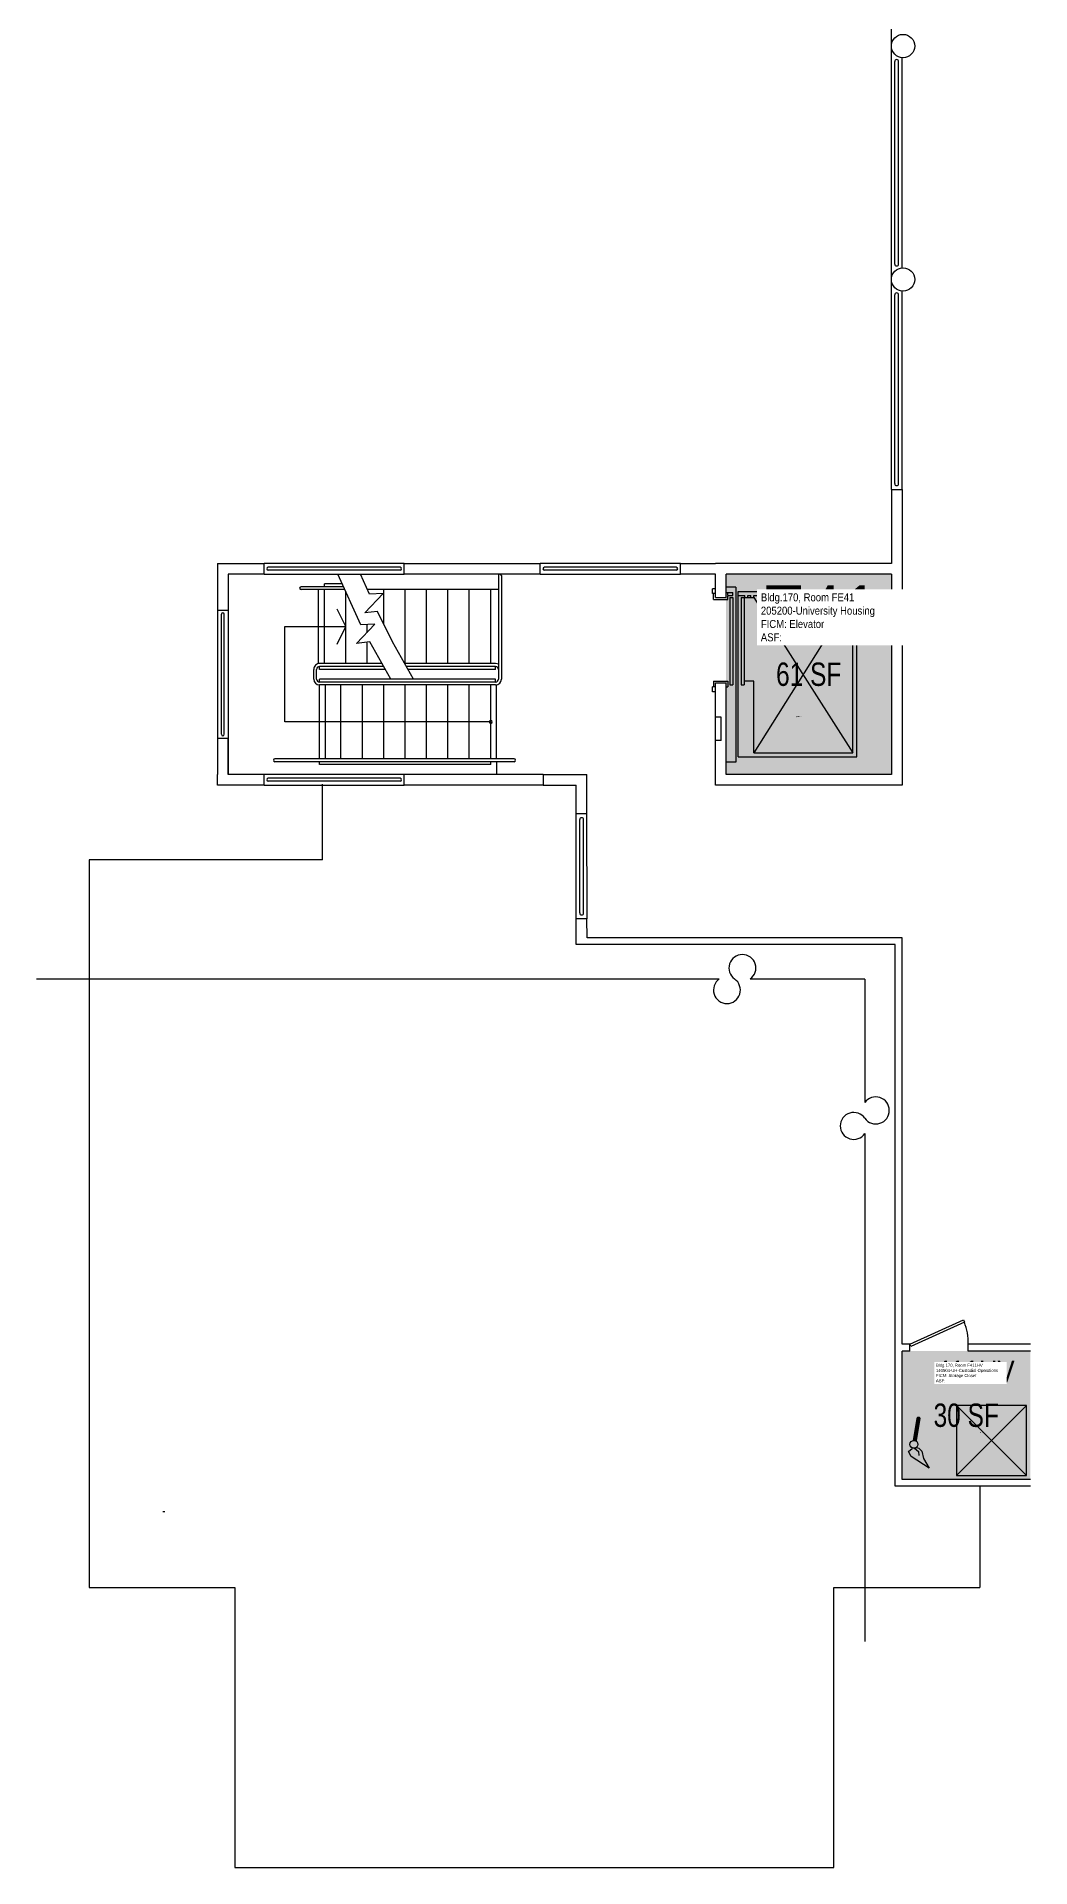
# Model space of a CAD drawing. Header units: inches. Extents: x -98 to 1184, y -183 to 3122.
# Drawn here: x -65 to 446, y -183 to 758 of the extents above; entities that cross this region are included whole.
import ezdxf
from ezdxf.enums import TextEntityAlignment as Align

# ---------------------------------------------------------------- set-up
doc = ezdxf.new("R2010")
doc.units = ezdxf.units.IN
doc.header["$LTSCALE"] = 10
doc.header["$MEASUREMENT"] = 0
doc.layers.get('0').update_dxf_attribs({"linetype": 'CONTINUOUS'})
for name, color, linetype in [('A-DOOR', 2, 'CONTINUOUS'), ('A-FLOR', 3, 'CONTINUOUS'), ('A-IDEN-ICON', 4, 'CONTINUOUS'), ('A-IDEN-RNUM', 7, 'CONTINUOUS'), ('A-IDEN-SNUM', 4, 'CONTINUOUS'), ('A-IDEN-VNUM', 4, 'CONTINUOUS'), ('A-ROOF', 2, 'CONTINUOUS'), ('A-WALL', 5, 'CONTINUOUS'), ('AREA-TEXT', 3, 'CONTINUOUS'), ('P-SANR-FIXT', 2, 'CONTINUOUS'), ('Rooms-Category-Color', 7, 'CONTINUOUS'), ('Rooms-College-Color', 7, 'CONTINUOUS'), ('Rooms-Department-Color', 7, 'CONTINUOUS'), ('Rooms-Division-Color', 7, 'CONTINUOUS'), ('Rooms-Information', 7, 'CONTINUOUS')]:
    doc.layers.add(name, color=color, linetype=linetype)
doc.styles.add('CP_AREA', font='arial.ttf', dxfattribs={"height": 15})
doc.styles.add('CP_ROOMSNUMBER', font='arial.ttf', dxfattribs={"height": 1})
doc.styles.add('CP_ROOMVNUMBER', font='arial.ttf', dxfattribs={"width": 0.85, "height": 0.075})

# ---------------------------------------------------------------- blocks, each defined once
blk = doc.blocks.new('CPCUST')
at = {"color": 0, "linetype": 'ByBlock'}
for p, q in [((0.0171, -0.0639), (0.02, -0.0466)), ((0.0358, -0.0705), (0.0171, -0.0639)), ((0.0262, -0.0408), (0.0446, -0.0406)), ((0.0297, -0.0341), (0.0376, -0.0302)), ((0.1117, -0.0625), (0.0358, -0.0705)), ((0.0376, -0.0302), (0.0533, -0.0324)), ((0.0446, -0.0406), (0.0543, -0.0505)), ((0.0533, -0.0324), (0.0745, -0.0479)), ((0.0745, -0.0479), (0.1117, -0.0625))]:
    blk.add_line(p, q, dxfattribs=at)
at = {"color": 0, "linetype": 'ByBlock', "const_width": 0.0075}
blk.add_lwpolyline([(-0.0332, 0.0481, 1), (-0.0268, 0.0519, 1)], format="xyb", close=True, dxfattribs=at)
at = {"color": 0, "linetype": 'ByBlock', "const_width": 0.015}
blk.add_lwpolyline([(-0.03, 0.05), (0.01, -0.0193)], dxfattribs=at)
at = {"color": 0, "linetype": 'ByBlock'}
blk.add_circle((0.0158, -0.0313), 0.0141, dxfattribs=at)

msp = doc.modelspace()

# ---------------------------------------------------------------- hatches: boundary and pattern name
at = {"layer": 'Rooms-Category-Color', "true_color": 0xadadad}
msp.add_hatch(color=253, dxfattribs=at).paths.add_polyline_path([(289.58, 379.01), (289.58, 482.01), (374.58, 482.01), (374.58, 379.01)])
at = {"layer": 'Rooms-Category-Color', "true_color": 0x728ef3}
msp.add_hatch(color=171, dxfattribs=at).paths.add_polyline_path([(446.07, 16.5), (380.08, 16.5), (380.08, 82.5), (446.07, 82.5)])
at = {"layer": 'Rooms-College-Color', "true_color": 0xadadad}
for points in [[(289.58, 379.01), (289.58, 482.01), (374.58, 482.01), (374.58, 379.01)], [(446.07, 16.5), (380.08, 16.5), (380.08, 82.5), (446.07, 82.5)]]:
    msp.add_hatch(color=253, dxfattribs=at).paths.add_polyline_path(points)
at = {"layer": 'Rooms-Department-Color', "true_color": 0xacacac}
msp.add_hatch(color=253, dxfattribs=at).paths.add_polyline_path([(289.58, 379.01), (289.58, 482.01), (374.58, 482.01), (374.58, 379.01)])
at = {"layer": 'Rooms-Department-Color', "true_color": 0x604aed}
msp.add_hatch(color=173, dxfattribs=at).paths.add_polyline_path([(446.07, 16.5), (380.08, 16.5), (380.08, 82.5), (446.07, 82.5)])
at = {"layer": 'Rooms-Division-Color', "true_color": 0xadadad}
msp.add_hatch(color=253, dxfattribs=at).paths.add_polyline_path([(289.58, 379.01), (289.58, 482.01), (374.58, 482.01), (374.58, 379.01)])
at = {"layer": 'Rooms-Division-Color', "true_color": 0x604aed}
msp.add_hatch(color=173, dxfattribs=at).paths.add_polyline_path([(446.07, 16.5), (380.08, 16.5), (380.08, 82.5), (446.07, 82.5)])

# ---------------------------------------------------------------- linework, layer by layer
at = {"layer": 'A-DOOR'}
for p, q in [((384.08, 86), (411.61, 98.53)), ((412.13, 97.39), (384.6, 84.85)), ((411.61, 98.53), (412.13, 97.39)), ((384.6, 84.85), (384.08, 86))]:
    msp.add_line(p, q, dxfattribs=at)
msp.add_arc((385, 86.89), 29.09, 358.24789, 21.14924, dxfattribs=at)
at = {"layer": 'A-FLOR'}
for p, q in [((376.33, 641.43), (376.33, 745.57)), ((378.33, 641.43), (378.33, 745.57)), ((376.33, 528.5), (376.33, 625.57)), ((378.33, 528.5), (378.33, 625.57)), ((121.97, 485.51), (54.19, 485.51)), ((121.97, 484.01), (54.19, 484.01)), ((101.77, 455.93), (89.96, 482.01)), ((106.26, 471.75), (101.62, 482.01)), ((172.58, 481.26), (172.58, 428.01)), ((174.08, 481.26), (174.08, 428.01)), ((263.97, 485.51), (196.19, 485.51)), ((263.97, 484.01), (196.19, 484.01)), ((92.79, 475.51), (71.08, 475.51)), ((93.58, 474.01), (71.08, 474.01)), ((80.08, 436.01), (80.08, 474.01)), ((83.08, 475.51), (83.08, 477.01)), ((92.11, 477.01), (83.08, 477.01)), ((83.08, 436.01), (83.08, 474.01)), ((94.08, 436.01), (94.08, 472.66)), ((103.93, 462.08), (113.31, 472.04)), ((172.58, 474.01), (105.24, 474.01)), ((113.31, 472.04), (106.26, 471.75)), ((113.58, 456.24), (113.58, 474.01)), ((124.58, 436.01), (124.58, 474.01)), ((135.58, 436.01), (135.58, 474.01)), ((146.58, 436.01), (146.58, 474.01)), ((157.58, 436.01), (157.58, 474.01)), ((168.58, 436.01), (168.58, 474.01)), ((282.58, 472), (282.58, 474.5)), ((284.08, 474.5), (282.58, 474.5)), ((284.08, 472), (282.58, 472)), ((283.08, 469.01), (283.08, 472)), ((294.58, 475.26), (289.58, 475.26)), ((289.58, 472.51), (293.08, 472.51)), ((290.58, 471.26), (290.58, 472.26)), ((290.58, 471.01), (293.08, 471.01)), ((290.58, 469.01), (290.58, 471.01)), ((293.08, 471.01), (293.08, 472.51)), ((294.58, 475.26), (294.58, 385.26)), ((295.83, 473.01), (356.83, 473.02)), ((295.83, 388.01), (295.83, 473.01)), ((295.83, 471.01), (299.33, 471.01)), ((299.33, 470.01), (299.33, 471.01)), ((300.83, 471.01), (302.33, 471.01)), ((300.83, 470.01), (300.83, 471.01)), ((302.33, 470.01), (302.33, 471.01)), ((303.83, 470.01), (303.83, 471.01)), ((303.83, 471.01), (354.83, 471.02)), ((354.83, 471.02), (303.83, 390.02)), ((354.83, 390.02), (354.83, 471.02)), ((356.83, 388.02), (356.83, 473.02)), ((30.08, 399.62), (30.08, 461.4)), ((31.58, 399.62), (31.58, 461.4)), ((94.08, 455.01), (89.69, 464.01)), ((110.29, 462.85), (103.93, 462.08)), ((118.12, 447.11), (110.29, 462.85)), ((283.08, 469.01), (290.58, 469.01)), ((291.58, 470.01), (291.58, 425.01)), ((291.58, 470.01), (293.08, 470.01)), ((293.08, 470.01), (293.08, 425.01)), ((297.33, 470.01), (298.83, 470.01)), ((297.33, 470.01), (297.33, 425.01)), ((298.83, 470.01), (298.83, 425.01)), ((299.33, 470.01), (303.83, 470.01)), ((303.83, 470.01), (354.83, 390.02)), ((62.79, 455.01), (94.08, 455.01)), ((62.79, 406.01), (62.79, 455.01)), ((89.69, 446.01), (94.08, 455.01)), ((99.61, 446.28), (109, 456.23)), ((109, 456.23), (101.77, 455.93)), ((105.08, 451.83), (105.08, 456.07)), ((106.47, 447.11), (99.61, 446.28)), ((105.08, 436.01), (105.08, 446.69)), ((117.29, 428.01), (106.47, 447.11)), ((128.95, 428.01), (118.12, 447.11)), ((112.76, 436.01), (80.58, 436.01)), ((113.61, 434.51), (80.58, 434.51)), ((80.58, 433.01), (80.58, 434.51)), ((171.08, 436.01), (124.41, 436.01)), ((171.08, 436.01), (124.41, 436.01)), ((171.08, 434.51), (125.26, 434.51)), ((171.08, 433.01), (171.08, 434.51)), ((77.58, 428.01), (77.58, 433.01)), ((79.08, 428.01), (79.08, 433.01)), ((114.46, 433.01), (80.58, 433.01)), ((80.58, 426.51), (80.58, 428.01)), ((171.08, 428.01), (80.58, 428.01)), ((171.08, 426.51), (80.58, 426.51)), ((80.58, 387.01), (80.58, 425.01)), ((171.08, 425.01), (80.58, 425.01)), ((83.58, 387.01), (83.58, 425.01)), ((91.58, 387.01), (91.58, 425.01)), ((102.58, 387.01), (102.58, 425.01)), ((113.58, 387.01), (113.58, 425.01)), ((124.58, 387.01), (124.58, 425.01)), ((171.08, 433.01), (126.11, 433.01)), ((135.58, 387.01), (135.58, 425.01)), ((146.58, 387.01), (146.58, 425.01)), ((157.58, 387.01), (157.58, 425.01)), ((168.58, 387.01), (168.58, 425.01)), ((171.08, 426.51), (171.08, 428.01)), ((171.58, 387.01), (171.58, 425.05)), ((284.08, 424.02), (282.58, 424.02)), ((282.58, 421.52), (282.58, 424.02)), ((283.08, 427.01), (283.08, 424.02)), ((283.08, 427.01), (290.58, 427.01)), ((284.08, 424.02), (283.08, 424.02)), ((289.58, 424.01), (290.58, 424.01)), ((290.58, 427.01), (290.58, 424.01)), ((291.58, 425.01), (293.08, 425.01)), ((297.33, 425.01), (298.83, 425.01)), ((303.83, 427.02), (298.83, 427.01)), ((303.83, 390.02), (303.83, 427.02)), ((284.08, 421.52), (282.58, 421.52)), ((168.58, 406.01), (62.79, 406.01)), ((180.58, 387.01), (57.58, 387.01)), ((295.83, 388.01), (356.83, 388.02)), ((303.83, 390.02), (354.83, 390.02)), ((121.97, 377.01), (54.19, 377.01)), ((180.58, 385.51), (57.58, 385.51)), ((80.58, 384.01), (80.58, 385.51)), ((168.58, 384.01), (80.58, 384.01)), ((168.58, 384.01), (168.58, 385.51)), ((171.58, 385.51), (171.58, 379.01)), ((294.58, 385.26), (289.58, 385.26)), ((121.97, 375.51), (54.19, 375.51)), ((214.34, 307.75), (214.34, 355.8)), ((216.34, 307.75), (216.34, 355.75))]:
    msp.add_line(p, q, dxfattribs=at)
at = {"layer": 'A-FLOR', "extrusion": (-4.73054e-13, 0.000187714, 1)}
for centre in [(377.33, 745.57, 0.14), (377.33, 625.57, 0.12)]:
    msp.add_arc(centre, 1, 0, 180, dxfattribs=at)
at = {"layer": 'A-FLOR', "extrusion": (-4.7297e-13, 0.000187714, 1)}
for centre in [(377.33, 641.43, 0.12), (377.33, 528.5, 0.1), (215.34, 307.75, 0.06)]:
    msp.add_arc(centre, 1, 180, 360, dxfattribs=at)
at = {"layer": 'A-FLOR'}
for centre, radius, start, end in [((54.19, 484.76), 0.75, 90.00165, 270.00165), ((121.97, 484.76), 0.75, 270.00165, 90.00165), ((173.33, 481.26), 0.75, 0.00165, 180.00165), ((196.19, 484.76), 0.75, 90.00165, 270.00165), ((263.97, 484.76), 0.75, 270.00165, 90.00165), ((71.08, 474.76), 0.75, 90.00165, 270.00165), ((30.83, 461.4), 0.75, 0.00165, 180.00165), ((80.58, 433.01), 3, 90.00165, 180.00165), ((80.58, 433.01), 1.5, 90.00165, 180.00165), ((171.08, 433.01), 3, 60.00165, 90.00165), ((171.08, 433.01), 1.5, 0.00165, 90.00165), ((80.58, 428.01), 3, 180.00165, 270.00165), ((80.58, 428.01), 1.5, 180.00165, 270.00165), ((171.08, 428.01), 3, 270.00165, 0.00165), ((171.08, 428.01), 1.5, 270.00165, 0.00165), ((171.08, 433.01), 3, 0.00165, 0.003), ((168.58, 406.01), 0.75, 0.00165, 180.00165), ((168.58, 406.01), 0.75, 180.00165, 0.00165), ((30.83, 399.62), 0.75, 180.00165, 0.00165), ((57.58, 386.26), 0.75, 90.00165, 270.00165), ((180.58, 386.26), 0.75, 270.00165, 90.00165), ((54.19, 376.26), 0.75, 90.00165, 270.00165), ((121.97, 376.26), 0.75, 270.00165, 90.00165)]:
    msp.add_arc(centre, radius, start, end, dxfattribs=at)
at = {"layer": 'A-FLOR', "extrusion": (1.08304e-08, -0.000187714, 1)}
msp.add_arc((215.34, 355.75, -0.07), 1, 0.00331, 180.0033, dxfattribs=at)
at = {"layer": 'A-ROOF'}
for p, q in [((82.08, 335), (82.08, 373.99)), ((-37.92, 335), (-37.92, -39)), ((82.08, 335), (-37.92, 335)), ((420.08, 13), (420.08, -39)), ((-37.92, -39), (37.08, -39)), ((37.08, -39), (37.08, -183)), ((345.08, -39), (420.08, -39)), ((345.08, -183), (345.08, -39)), ((37.08, -183), (345.08, -183))]:
    msp.add_line(p, q, dxfattribs=at)
at = {"layer": 'A-WALL'}
for p, q in [((374.58, 753.7), (374.58, 873.43)), ((374.58, 633.47), (374.58, 753.7)), ((380.08, 639.48), (380.08, 747.52)), ((374.58, 525.5), (374.58, 633.47)), ((380.08, 525.5), (380.08, 627.52)), ((374.58, 525.5), (374.58, 487.52)), ((374.58, 525.5), (380.08, 525.5)), ((380.08, 525.5), (380.08, 487.52)), ((28.08, 487.51), (28.08, 463.51)), ((28.08, 487.51), (52.08, 487.51)), ((52.08, 482.01), (33.58, 482.01)), ((33.58, 482.01), (33.58, 463.51)), ((52.08, 482.01), (52.08, 487.51)), ((82.08, 487.51), (52.08, 487.51)), ((52.08, 482.01), (82.08, 482.01)), ((124.08, 487.51), (82.08, 487.51)), ((82.08, 482.01), (124.08, 482.01)), ((124.08, 482.01), (124.08, 487.51)), ((124.08, 487.51), (194.08, 487.51)), ((194.08, 482.01), (124.08, 482.01)), ((266.08, 487.51), (194.08, 487.51)), ((194.08, 482.01), (194.08, 487.51)), ((194.08, 482.01), (266.08, 482.01)), ((266.08, 487.51), (284.08, 487.51)), ((266.08, 482.01), (266.08, 487.51)), ((284.08, 482.01), (266.08, 482.01)), ((374.58, 487.52), (284.08, 487.51)), ((284.08, 470.01), (284.08, 482.01)), ((374.58, 482.02), (289.58, 482.01)), ((289.58, 470.01), (289.58, 482.01)), ((374.58, 482.02), (374.58, 379.02)), ((380.08, 487.52), (380.08, 373.52)), ((28.08, 463.51), (33.58, 463.51)), ((28.08, 463.51), (28.08, 397.51)), ((33.58, 463.51), (33.58, 397.51)), ((284.08, 470.01), (289.58, 470.01)), ((284.08, 408.51), (284.08, 426.01)), ((284.08, 426.01), (289.58, 426.01)), ((289.58, 379.01), (289.58, 426.01)), ((284.08, 396.51), (284.08, 408.51)), ((287.08, 408.51), (284.08, 408.51)), ((287.08, 396.51), (287.08, 408.51)), ((33.58, 397.51), (28.08, 397.51)), ((28.08, 397.51), (28.08, 379.01)), ((33.58, 379.01), (33.58, 397.51)), ((33.58, 397.51), (33.58, 379.01)), ((287.08, 396.51), (284.08, 396.51)), ((284.08, 373.51), (284.08, 396.51)), ((28.08, 373.51), (28.08, 379.01)), ((52.08, 379.01), (33.58, 379.01)), ((82.08, 379.01), (52.08, 379.01)), ((52.08, 373.51), (52.08, 379.01)), ((124.08, 379.01), (82.08, 379.01)), ((124.08, 373.51), (124.08, 379.01)), ((195.58, 379.01), (124.08, 379.01)), ((195.58, 379.01), (195.58, 373.51)), ((195.58, 379.01), (218.08, 379.01)), ((218.08, 358.75), (218.08, 379.01)), ((374.58, 379.02), (289.58, 379.01)), ((52.08, 373.51), (28.08, 373.51)), ((52.08, 373.51), (82.08, 373.51)), ((82.08, 373.51), (124.08, 373.51)), ((195.58, 373.51), (124.08, 373.51)), ((195.58, 373.51), (212.59, 373.51)), ((212.59, 358.75), (212.59, 373.51)), ((380.08, 373.52), (284.08, 373.51)), ((218.08, 358.75), (212.59, 358.75)), ((212.59, 304.75), (212.59, 358.75)), ((218.09, 304.75), (218.08, 358.75)), ((218.09, 304.75), (212.59, 304.75)), ((212.59, 291.5), (212.59, 304.75)), ((218.09, 295.01), (218.08, 304.75)), ((380.08, 295), (218.09, 295.01)), ((380.08, 86), (380.08, 295)), ((376.58, 291.5), (212.59, 291.5)), ((376.58, 13), (376.58, 291.5)), ((286.12, 273.8), (-64.92, 273.8)), ((360.93, 273.8), (302.04, 273.8)), ((360.93, 273.8), (360.93, 210.24)), ((360.93, 194.32), (360.93, -66.81)), ((384.08, 86), (380.08, 86)), ((384.08, 82.5), (384.08, 86)), ((414.08, 82.5), (414.08, 86)), ((446.08, 86), (414.08, 86)), ((384.08, 82.5), (380.08, 82.5)), ((380.08, 16.5), (380.08, 82.5)), ((446.08, 82.5), (414.08, 82.5)), ((446.08, 13), (376.58, 13)), ((446.08, 16.5), (380.08, 16.5)), ((0, 0), (1, 0)), ((0, 0), (1, 0))]:
    msp.add_line(p, q, dxfattribs=at)
for centre in [(380.58, 753.5, 0), (380.58, 633.5, 0)]:
    msp.add_circle(centre, 6, dxfattribs=at)
for centre, radius, start, end in [((298.01, 279.45), 6.94, 305.51454, 234.48546), ((290.04, 268.11), 6.92, 124.59197, 55.40803), ((366.59, 206.21), 6.94, 215.51454, 144.48546), ((355.24, 198.25), 6.92, 34.59197, 325.40803)]:
    msp.add_arc(centre, radius, start, end, dxfattribs=at)
at = {"layer": 'P-SANR-FIXT'}
for p, q in [((444.08, 54.5), (408.08, 54.5)), ((408.08, 54.5), (408.08, 18.5)), ((408.08, 54.5), (444.08, 18.5)), ((444.08, 54.5), (408.08, 18.5)), ((444.08, 18.5), (444.08, 54.5)), ((408.08, 18.5), (444.08, 18.5))]:
    msp.add_line(p, q, dxfattribs=at)

# ---------------------------------------------------------------- block references
at = {"layer": 'A-IDEN-ICON', "xscale": 144.0000000038253, "yscale": 144.0000000038253, "zscale": 144.0000000038253, "rotation": 320.5016529522425}
msp.add_blockref('CPCUST', (387.29, 39.44), dxfattribs=at)

# ---------------------------------------------------------------- texts
at = {"layer": 'A-IDEN-RNUM', "style": 'CP_ROOMSNUMBER'}
for s, rotation, p in [('0E41-00', 0.46165, (325.62, 408.43)), ('0411-HV', 1.28246, (419.82, 40.52))]:
    msp.add_text(s, height=0.36, rotation=rotation, dxfattribs=at).set_placement(p)
at = {"layer": 'A-IDEN-SNUM', "style": 'CP_ROOMSNUMBER'}
for s, rotation, p in [('1700FE4100', 0.46165, (325.62, 408.43)), ('1700F411HV', 1.28246, (419.82, 40.52))]:
    msp.add_text(s, height=0.36, rotation=rotation, dxfattribs=at).set_placement(p)
at = {"layer": 'A-IDEN-VNUM', "style": 'CP_ROOMVNUMBER', "width": 0.85}
for s, height, p in [('E41', 28.8, (307.49, 447.37)), ('411HV', 11.143, (397.51, 66.41))]:
    msp.add_text(s, height=height, dxfattribs=at).set_placement(p)
at = {"layer": 'AREA-TEXT', "style": 'CP_AREA', "width": 0.75}
for s, p in [('61 SF', (332.08, 430.51)), ('30 SF', (413.08, 49.5))]:
    msp.add_text(s, height=12, dxfattribs=at).set_placement(p, align=Align.MIDDLE_CENTER)

# ---------------------------------------------------------------- next in the draw order: texts
at = {"layer": 'Rooms-Information', "attachment_point": 7, "style": 'CP_ROOMVNUMBER', "bg_fill": 3, "box_fill_scale": 1.5, "bg_fill_color": 256, "bg_fill_true_color": 13158600, "bg_fill_transparency": 0}
for s, insert, char_height, width in [('Bldg.170, Room FE41^M^J205200-University Housing^M^JFICM: Elevator^M^JASF: ', (307.49, 447.37), 4.1143, 92.16), ('Bldg.170, Room F411HV^M^J140904-UH-Custodial Operations^M^JFICM: Storage Closet^M^JASF: ', (397.51, 66.41), 1.5919, 35.6584)]:
    msp.add_mtext(s, dxfattribs=dict(at, insert=insert, char_height=char_height, width=width))

doc.saveas('drawing.dxf')
